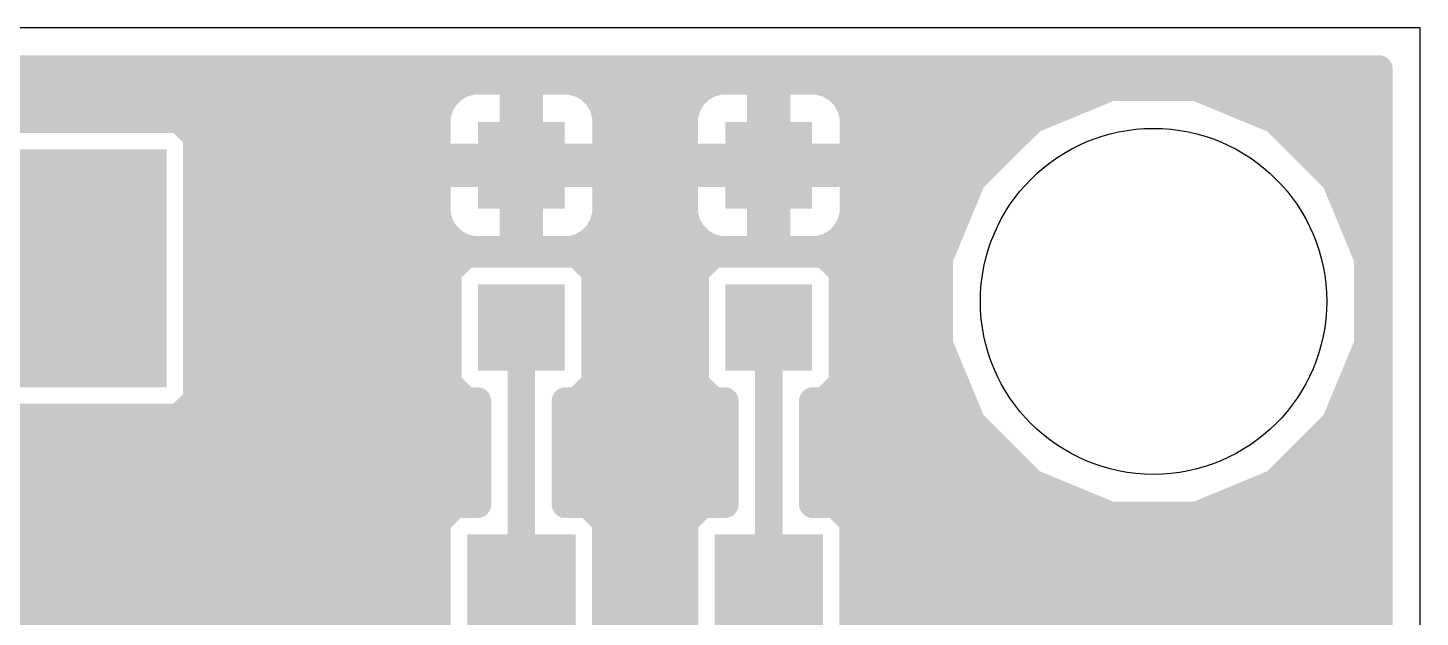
# Model space of a CAD drawing. Extents: x 0 to 38, y 0 to 44.4.
# Drawn here: x 25.16 to 38.02, y 38.99 to 44.44 of the extents above; entities that cross this region are included whole.
import ezdxf

# ---------------------------------------------------------------- set-up
doc = ezdxf.new("R2010")
doc.units = 0
doc.layers.add('1', color=22, linetype='CONTINUOUS')
doc.layers.add('20', color=7, linetype='CONTINUOUS')

# ---------------------------------------------------------------- blocks, each defined once
blk = doc.blocks.new('RECT')
blk.add_solid([(-0.5, -0.5), (0.5, -0.5), (-0.5, 0.5), (0.5, 0.5)])

msp = doc.modelspace()

# ---------------------------------------------------------------- linework, layer by layer
at = {"layer": '1', "const_width": 0.254}
for points in [[(0.381, 44.059), (37.643, 44.059)], [(37.643, 44.059), (37.643, 0.381)], [(0.381, 43.942), (29.2417, 43.942)], [(29.1709, 43.923), (29.0841, 43.8729)], [(29.2678, 43.949), (29.1709, 43.923)], [(29.645, 43.949), (29.2678, 43.949)], [(29.645, 43.241), (29.645, 43.949)], [(29.645, 43.942), (29.791, 43.942)], [(29.791, 43.949), (29.791, 43.241)], [(30.1682, 43.949), (29.791, 43.949)], [(30.2651, 43.923), (30.1682, 43.949)], [(30.1943, 43.942), (31.5277, 43.942)], [(30.3519, 43.8729), (30.2651, 43.923)], [(31.4569, 43.923), (31.3701, 43.8729)], [(31.5538, 43.949), (31.4569, 43.923)], [(31.931, 43.949), (31.5538, 43.949)], [(31.931, 43.241), (31.931, 43.949)], [(31.931, 43.942), (32.077, 43.942)], [(32.077, 43.949), (32.077, 43.241)], [(32.4542, 43.949), (32.077, 43.949)], [(32.5511, 43.923), (32.4542, 43.949)], [(32.4803, 43.942), (37.643, 43.942)], [(32.6379, 43.8729), (32.5511, 43.923)], [(35.166, 43.891), (34.4379, 43.5894)], [(35.954, 43.891), (35.166, 43.891)], [(36.6821, 43.5894), (35.954, 43.891)], [(29.0131, 43.8019), (28.963, 43.7151)], [(29.0841, 43.8729), (29.0131, 43.8019)], [(30.4229, 43.8019), (30.3519, 43.8729)], [(30.473, 43.7151), (30.4229, 43.8019)], [(31.2991, 43.8019), (31.249, 43.7151)], [(31.3701, 43.8729), (31.2991, 43.8019)], [(32.7089, 43.8019), (32.6379, 43.8729)], [(32.759, 43.7151), (32.7089, 43.8019)], [(3.4241, 43.688), (28.9557, 43.688)], [(28.963, 43.7151), (28.937, 43.6182)], [(29.645, 43.688), (29.791, 43.688)], [(30.499, 43.6182), (30.473, 43.7151)], [(30.4803, 43.688), (31.2417, 43.688)], [(31.249, 43.7151), (31.223, 43.6182)], [(31.931, 43.688), (32.077, 43.688)], [(32.785, 43.6182), (32.759, 43.7151)], [(32.7663, 43.688), (34.6759, 43.688)], [(36.4441, 43.688), (37.643, 43.688)], [(26.5537, 43.5944), (22.7223, 43.5944)], [(26.7174, 43.4307), (26.5537, 43.5944)], [(28.937, 43.6182), (28.937, 43.241)], [(30.499, 43.241), (30.499, 43.6182)], [(31.223, 43.6182), (31.223, 43.241)], [(32.785, 43.241), (32.785, 43.6182)], [(34.4379, 43.5894), (33.8806, 43.0321)], [(37.2394, 43.0321), (36.6821, 43.5894)], [(26.7141, 43.434), (28.937, 43.434)], [(26.7174, 40.9993), (26.7174, 43.4307)], [(29.645, 43.434), (29.791, 43.434)], [(30.499, 43.434), (31.223, 43.434)], [(31.931, 43.434), (32.077, 43.434)], [(32.785, 43.434), (34.2824, 43.434)], [(36.8376, 43.434), (37.643, 43.434)], [(28.937, 43.241), (29.645, 43.241)], [(29.791, 43.241), (29.645, 43.241)], [(29.645, 43.241), (29.645, 43.095)], [(29.791, 43.095), (29.791, 43.241)], [(29.791, 43.241), (30.499, 43.241)], [(31.223, 43.241), (31.931, 43.241)], [(32.077, 43.241), (31.931, 43.241)], [(31.931, 43.241), (31.931, 43.095)], [(32.077, 43.095), (32.077, 43.241)], [(32.077, 43.241), (32.785, 43.241)], [(26.7174, 43.18), (29.645, 43.18)], [(29.791, 43.18), (31.931, 43.18)], [(32.077, 43.18), (34.0284, 43.18)], [(37.0916, 43.18), (37.643, 43.18)], [(29.645, 43.095), (28.937, 43.095)], [(28.937, 43.095), (28.937, 42.7178)], [(29.645, 42.387), (29.645, 43.095)], [(29.645, 43.095), (29.791, 43.095)], [(29.791, 43.095), (29.791, 42.387)], [(30.499, 43.095), (29.791, 43.095)], [(30.499, 42.7178), (30.499, 43.095)], [(31.931, 43.095), (31.223, 43.095)], [(31.223, 43.095), (31.223, 42.7178)], [(31.931, 42.387), (31.931, 43.095)], [(31.931, 43.095), (32.077, 43.095)], [(32.077, 43.095), (32.077, 42.387)], [(32.785, 43.095), (32.077, 43.095)], [(32.785, 42.7178), (32.785, 43.095)], [(33.8806, 43.0321), (33.579, 42.304)], [(37.541, 42.304), (37.2394, 43.0321)], [(26.7174, 42.926), (28.937, 42.926)], [(29.645, 42.926), (29.791, 42.926)], [(30.499, 42.926), (31.223, 42.926)], [(31.931, 42.926), (32.077, 42.926)], [(32.785, 42.926), (33.8366, 42.926)], [(37.2834, 42.926), (37.643, 42.926)], [(26.7174, 42.672), (28.9493, 42.672)], [(28.937, 42.7178), (28.963, 42.6209)], [(28.963, 42.6209), (29.0131, 42.5341)], [(29.645, 42.672), (29.791, 42.672)], [(30.4229, 42.5341), (30.473, 42.6209)], [(30.473, 42.6209), (30.499, 42.7178)], [(30.4867, 42.672), (31.2353, 42.672)], [(31.223, 42.7178), (31.249, 42.6209)], [(31.249, 42.6209), (31.2991, 42.5341)], [(31.931, 42.672), (32.077, 42.672)], [(32.7089, 42.5341), (32.759, 42.6209)], [(32.759, 42.6209), (32.785, 42.7178)], [(32.7727, 42.672), (33.7314, 42.672)], [(37.3886, 42.672), (37.643, 42.672)], [(29.0131, 42.5341), (29.0841, 42.4631)], [(30.3519, 42.4631), (30.4229, 42.5341)], [(31.2991, 42.5341), (31.3701, 42.4631)], [(32.6379, 42.4631), (32.7089, 42.5341)], [(26.7174, 42.418), (29.1622, 42.418)], [(29.2023, 42.3474), (29.0386, 42.1837)], [(29.0841, 42.4631), (29.1709, 42.413)], [(29.1709, 42.413), (29.2678, 42.387)], [(30.2337, 42.3474), (29.2023, 42.3474)], [(29.2678, 42.387), (29.645, 42.387)], [(29.645, 42.418), (29.791, 42.418)], [(29.791, 42.387), (30.1682, 42.387)], [(30.1682, 42.387), (30.2651, 42.413)], [(30.3974, 42.1837), (30.2337, 42.3474)], [(30.2651, 42.413), (30.3519, 42.4631)], [(30.2738, 42.418), (31.4482, 42.418)], [(31.4883, 42.3474), (31.3246, 42.1837)], [(31.3701, 42.4631), (31.4569, 42.413)], [(31.4569, 42.413), (31.5538, 42.387)], [(32.5197, 42.3474), (31.4883, 42.3474)], [(31.5538, 42.387), (31.931, 42.387)], [(31.931, 42.418), (32.077, 42.418)], [(32.077, 42.387), (32.4542, 42.387)], [(32.4542, 42.387), (32.5511, 42.413)], [(32.6834, 42.1837), (32.5197, 42.3474)], [(32.5511, 42.413), (32.6379, 42.4631)], [(32.5598, 42.418), (33.6262, 42.418)], [(37.4938, 42.418), (37.643, 42.418)], [(33.579, 42.304), (33.579, 41.516)], [(37.541, 41.516), (37.541, 42.304)], [(26.7174, 42.164), (29.0386, 42.164)], [(29.0386, 42.1837), (29.0386, 41.1523)], [(30.3974, 41.1523), (30.3974, 42.1837)], [(30.3974, 42.164), (31.3246, 42.164)], [(31.3246, 42.1837), (31.3246, 41.1523)], [(32.6834, 41.1523), (32.6834, 42.1837)], [(32.6834, 42.164), (33.579, 42.164)], [(37.541, 42.164), (37.643, 42.164)], [(26.7174, 41.91), (29.0386, 41.91)], [(30.3974, 41.91), (31.3246, 41.91)], [(32.6834, 41.91), (33.579, 41.91)], [(37.541, 41.91), (37.643, 41.91)], [(26.7174, 41.656), (29.0386, 41.656)], [(29.718, 39.204), (29.718, 41.668)], [(30.3974, 41.656), (31.3246, 41.656)], [(32.004, 41.668), (32.004, 39.204)], [(32.6834, 41.656), (33.579, 41.656)], [(37.541, 41.656), (37.643, 41.656)], [(33.579, 41.516), (33.8806, 40.7879)], [(37.2394, 40.7879), (37.541, 41.516)], [(26.7174, 41.402), (29.0386, 41.402)], [(30.3974, 41.402), (31.3246, 41.402)], [(32.6834, 41.402), (33.6262, 41.402)], [(37.4938, 41.402), (37.643, 41.402)], [(26.7174, 41.148), (29.0429, 41.148)], [(29.0386, 41.1523), (29.2023, 40.9886)], [(30.2337, 40.9886), (30.3974, 41.1523)], [(30.3931, 41.148), (31.3289, 41.148)], [(31.3246, 41.1523), (31.4883, 40.9886)], [(32.5197, 40.9886), (32.6834, 41.1523)], [(32.6791, 41.148), (33.7314, 41.148)], [(37.3886, 41.148), (37.643, 41.148)], [(26.5537, 40.8356), (26.7174, 40.9993)], [(29.2023, 40.9886), (29.3116, 40.9886)], [(29.3116, 40.9886), (29.3116, 40.0334)], [(30.1244, 40.0334), (30.1244, 40.9886)], [(30.1244, 40.9886), (30.2337, 40.9886)], [(31.4883, 40.9886), (31.5976, 40.9886)], [(31.5976, 40.9886), (31.5976, 40.0334)], [(32.4104, 40.0334), (32.4104, 40.9886)], [(32.4104, 40.9886), (32.5197, 40.9886)], [(22.7223, 40.8356), (26.5537, 40.8356)], [(26.6121, 40.894), (29.3116, 40.894)], [(30.1244, 40.894), (31.5976, 40.894)], [(32.4104, 40.894), (33.8366, 40.894)], [(37.2834, 40.894), (37.643, 40.894)], [(33.8806, 40.7879), (34.4379, 40.2306)], [(36.6821, 40.2306), (37.2394, 40.7879)], [(12.8942, 40.64), (29.3116, 40.64)], [(30.1244, 40.64), (31.5976, 40.64)], [(32.4104, 40.64), (34.0284, 40.64)], [(37.0916, 40.64), (37.643, 40.64)], [(12.8942, 40.386), (29.3116, 40.386)], [(30.1244, 40.386), (31.5976, 40.386)], [(32.4104, 40.386), (34.2824, 40.386)], [(36.8376, 40.386), (37.643, 40.386)], [(34.4379, 40.2306), (35.166, 39.929)], [(35.954, 39.929), (36.6821, 40.2306)], [(12.8942, 40.132), (29.3116, 40.132)], [(29.1023, 40.0334), (28.9386, 39.8697)], [(29.3116, 40.0334), (29.1023, 40.0334)], [(30.1244, 40.132), (31.5976, 40.132)], [(30.3337, 40.0334), (30.1244, 40.0334)], [(30.4974, 39.8697), (30.3337, 40.0334)], [(31.3883, 40.0334), (31.2246, 39.8697)], [(31.5976, 40.0334), (31.3883, 40.0334)], [(32.4104, 40.132), (34.6759, 40.132)], [(32.6197, 40.0334), (32.4104, 40.0334)], [(32.7834, 39.8697), (32.6197, 40.0334)], [(36.4441, 40.132), (37.643, 40.132)], [(35.166, 39.929), (35.954, 39.929)], [(12.8942, 39.878), (28.9469, 39.878)], [(28.9386, 39.8697), (28.9386, 38.5383)], [(30.4891, 39.878), (31.2329, 39.878)], [(30.4974, 38.5383), (30.4974, 39.8697)], [(31.2246, 39.8697), (31.2246, 38.5383)], [(32.7751, 39.878), (37.643, 39.878)], [(32.7834, 38.5383), (32.7834, 39.8697)], [(12.9631, 39.624), (28.9386, 39.624)], [(30.4974, 39.624), (31.2246, 39.624)], [(32.7834, 39.624), (37.643, 39.624)], [(14.5422, 39.37), (28.9386, 39.37)], [(30.4974, 39.37), (31.2246, 39.37)], [(32.7834, 39.37), (37.643, 39.37)], [(14.7962, 39.116), (28.9386, 39.116)], [(30.4974, 39.116), (31.2246, 39.116)], [(32.7834, 39.116), (37.643, 39.116)], [(15.0502, 38.862), (28.9386, 38.862)], [(30.4974, 38.862), (31.2246, 38.862)], [(32.7834, 38.862), (37.643, 38.862)]]:
    msp.add_lwpolyline(points, dxfattribs=at)
at = {"layer": '1', "const_width": 0.127}
for points in [[(37.7065, 44.059, 1), (37.5795, 44.059)], [(37.643, 43.9955, 1), (37.643, 44.1225)], [(29.1545, 43.9844, 1), (29.1874, 43.8617)], [(29.2027, 43.868, 1), (29.1392, 43.978)], [(29.2678, 44.0125, 1), (29.2678, 43.8855)], [(29.2417, 43.8785, 1), (29.2417, 44.0055)], [(29.2843, 43.8877, 1), (29.2514, 44.0103)], [(29.7085, 43.949, 1), (29.5815, 43.949)], [(29.645, 44.0055, 1), (29.645, 43.8785)], [(29.645, 43.8855, 1), (29.645, 44.0125)], [(29.8545, 43.949, 1), (29.7275, 43.949)], [(29.791, 44.0125, 1), (29.791, 43.8855)], [(29.791, 43.8785, 1), (29.791, 44.0055)], [(30.1846, 44.0103, 1), (30.1517, 43.8877)], [(30.1943, 44.0055, 1), (30.1943, 43.8785)], [(30.1682, 43.8855, 1), (30.1682, 44.0125)], [(30.2968, 43.978, 1), (30.2333, 43.868)], [(30.2486, 43.8617, 1), (30.2815, 43.9844)], [(31.4405, 43.9844, 1), (31.4734, 43.8617)], [(31.4887, 43.868, 1), (31.4252, 43.978)], [(31.5538, 44.0125, 1), (31.5538, 43.8855)], [(31.5277, 43.8785, 1), (31.5277, 44.0055)], [(31.5703, 43.8877, 1), (31.5374, 44.0103)], [(31.9945, 43.949, 1), (31.8675, 43.949)], [(31.931, 44.0055, 1), (31.931, 43.8785)], [(31.931, 43.8855, 1), (31.931, 44.0125)], [(32.1405, 43.949, 1), (32.0135, 43.949)], [(32.077, 44.0125, 1), (32.077, 43.8855)], [(32.077, 43.8785, 1), (32.077, 44.0055)], [(32.4706, 44.0103, 1), (32.4377, 43.8877)], [(32.4803, 44.0055, 1), (32.4803, 43.8785)], [(32.4542, 43.8855, 1), (32.4542, 44.0125)], [(32.5828, 43.978, 1), (32.5193, 43.868)], [(32.5346, 43.8617, 1), (32.5675, 43.9844)], [(35.166, 43.9545, 1), (35.166, 43.8275)], [(35.1903, 43.8323, 1), (35.1417, 43.9497)], [(35.9783, 43.9497, 1), (35.9297, 43.8323)], [(35.954, 43.8275, 1), (35.954, 43.9545)], [(37.643, 43.8785, 1), (37.643, 44.0055)], [(28.9682, 43.8468, 1), (29.058, 43.757)], [(29.0681, 43.7702, 1), (28.9581, 43.8337)], [(29.0523, 43.9279, 1), (29.1158, 43.8179)], [(29.129, 43.828, 1), (29.0392, 43.9178)], [(30.3968, 43.9178, 1), (30.307, 43.828)], [(30.3202, 43.8179, 1), (30.3837, 43.9279)], [(30.4779, 43.8337, 1), (30.3679, 43.7702)], [(30.378, 43.757, 1), (30.4678, 43.8468)], [(31.2542, 43.8468, 1), (31.344, 43.757)], [(31.3541, 43.7702, 1), (31.2441, 43.8337)], [(31.3383, 43.9279, 1), (31.4018, 43.8179)], [(31.415, 43.828, 1), (31.3252, 43.9178)], [(32.6828, 43.9178, 1), (32.593, 43.828)], [(32.6062, 43.8179, 1), (32.6697, 43.9279)], [(32.7639, 43.8337, 1), (32.6539, 43.7702)], [(32.664, 43.757, 1), (32.7538, 43.8468)], [(28.908, 43.7468, 1), (29.018, 43.6833)], [(29.0243, 43.6986, 1), (28.9016, 43.7315)], [(28.9557, 43.6245, 1), (28.9557, 43.7515)], [(29.645, 43.7515, 1), (29.645, 43.6245)], [(29.791, 43.6245, 1), (29.791, 43.7515)], [(30.5344, 43.7315, 1), (30.4117, 43.6986)], [(30.4803, 43.7515, 1), (30.4803, 43.6245)], [(30.418, 43.6833, 1), (30.528, 43.7468)], [(31.194, 43.7468, 1), (31.304, 43.6833)], [(31.3103, 43.6986, 1), (31.1876, 43.7315)], [(31.2417, 43.6245, 1), (31.2417, 43.7515)], [(31.931, 43.7515, 1), (31.931, 43.6245)], [(32.077, 43.6245, 1), (32.077, 43.7515)], [(32.8204, 43.7315, 1), (32.6977, 43.6986)], [(32.7663, 43.7515, 1), (32.7663, 43.6245)], [(32.704, 43.6833, 1), (32.814, 43.7468)], [(34.6759, 43.6245, 1), (34.6759, 43.7515)], [(36.4441, 43.7515, 1), (36.4441, 43.6245)], [(37.643, 43.6245, 1), (37.643, 43.7515)], [(26.5986, 43.6393, 1), (26.5088, 43.5495)], [(26.5537, 43.5309, 1), (26.5537, 43.6579)], [(29.0005, 43.6182, 1), (28.8735, 43.6182)], [(28.8757, 43.6346, 1), (28.9983, 43.6017)], [(30.5625, 43.6182, 1), (30.4355, 43.6182)], [(30.4377, 43.6017, 1), (30.5603, 43.6346)], [(31.2865, 43.6182, 1), (31.1595, 43.6182)], [(31.1617, 43.6346, 1), (31.2843, 43.6017)], [(32.8485, 43.6182, 1), (32.7215, 43.6182)], [(32.7237, 43.6017, 1), (32.8463, 43.6346)], [(34.4136, 43.6481, 1), (34.4622, 43.5307)], [(34.4828, 43.5445, 1), (34.393, 43.6343)], [(36.727, 43.6343, 1), (36.6372, 43.5445)], [(36.6578, 43.5307, 1), (36.7064, 43.6481)], [(26.7141, 43.4975, 1), (26.7141, 43.3705)], [(26.7809, 43.4307, 1), (26.6539, 43.4307)], [(26.6725, 43.3858, 1), (26.7623, 43.4756)], [(28.937, 43.3705, 1), (28.937, 43.4975)], [(29.645, 43.4975, 1), (29.645, 43.3705)], [(29.791, 43.3705, 1), (29.791, 43.4975)], [(30.499, 43.4975, 1), (30.499, 43.3705)], [(31.223, 43.3705, 1), (31.223, 43.4975)], [(31.931, 43.4975, 1), (31.931, 43.3705)], [(32.077, 43.3705, 1), (32.077, 43.4975)], [(32.785, 43.4975, 1), (32.785, 43.3705)], [(34.2824, 43.3705, 1), (34.2824, 43.4975)], [(36.8376, 43.4975, 1), (36.8376, 43.3705)], [(37.643, 43.3705, 1), (37.643, 43.4975)], [(28.937, 43.3045, 1), (28.937, 43.1775)], [(29.645, 43.3045, 1), (29.645, 43.1775)], [(29.7085, 43.241, 1), (29.5815, 43.241)], [(29.645, 43.1775, 1), (29.645, 43.3045)], [(29.8545, 43.241, 1), (29.7275, 43.241)], [(29.791, 43.3045, 1), (29.791, 43.1775)], [(29.791, 43.1775, 1), (29.791, 43.3045)], [(30.499, 43.1775, 1), (30.499, 43.3045)], [(31.223, 43.3045, 1), (31.223, 43.1775)], [(31.931, 43.3045, 1), (31.931, 43.1775)], [(31.9945, 43.241, 1), (31.8675, 43.241)], [(31.931, 43.1775, 1), (31.931, 43.3045)], [(32.1405, 43.241, 1), (32.0135, 43.241)], [(32.077, 43.3045, 1), (32.077, 43.1775)], [(32.077, 43.1775, 1), (32.077, 43.3045)], [(32.785, 43.1775, 1), (32.785, 43.3045)], [(26.7174, 43.2435, 1), (26.7174, 43.1165)], [(28.8735, 43.241, 1), (29.0005, 43.241)], [(29.5815, 43.241, 1), (29.7085, 43.241)], [(29.645, 43.1165, 1), (29.645, 43.2435)], [(29.791, 43.2435, 1), (29.791, 43.1165)], [(29.7275, 43.241, 1), (29.8545, 43.241)], [(30.4355, 43.241, 1), (30.5625, 43.241)], [(31.1595, 43.241, 1), (31.2865, 43.241)], [(31.8675, 43.241, 1), (31.9945, 43.241)], [(31.931, 43.1165, 1), (31.931, 43.2435)], [(32.077, 43.2435, 1), (32.077, 43.1165)], [(32.0135, 43.241, 1), (32.1405, 43.241)], [(32.7215, 43.241, 1), (32.8485, 43.241)], [(34.0284, 43.1165, 1), (34.0284, 43.2435)], [(37.0916, 43.2435, 1), (37.0916, 43.1165)], [(37.643, 43.1165, 1), (37.643, 43.2435)], [(28.937, 43.1585, 1), (28.937, 43.0315)], [(29.0005, 43.095, 1), (28.8735, 43.095)], [(29.7085, 43.095, 1), (29.5815, 43.095)], [(29.645, 43.1585, 1), (29.645, 43.0315)], [(29.5815, 43.095, 1), (29.7085, 43.095)], [(29.645, 43.0315, 1), (29.645, 43.1585)], [(29.8545, 43.095, 1), (29.7275, 43.095)], [(29.791, 43.1585, 1), (29.791, 43.0315)], [(29.7275, 43.095, 1), (29.8545, 43.095)], [(29.791, 43.0315, 1), (29.791, 43.1585)], [(30.5625, 43.095, 1), (30.4355, 43.095)], [(30.499, 43.0315, 1), (30.499, 43.1585)], [(31.223, 43.1585, 1), (31.223, 43.0315)], [(31.2865, 43.095, 1), (31.1595, 43.095)], [(31.9945, 43.095, 1), (31.8675, 43.095)], [(31.931, 43.1585, 1), (31.931, 43.0315)], [(31.8675, 43.095, 1), (31.9945, 43.095)], [(31.931, 43.0315, 1), (31.931, 43.1585)], [(32.1405, 43.095, 1), (32.0135, 43.095)], [(32.077, 43.1585, 1), (32.077, 43.0315)], [(32.0135, 43.095, 1), (32.1405, 43.095)], [(32.077, 43.0315, 1), (32.077, 43.1585)], [(32.8485, 43.095, 1), (32.7215, 43.095)], [(32.785, 43.0315, 1), (32.785, 43.1585)], [(33.8357, 43.077, 1), (33.9255, 42.9872)], [(33.9393, 43.0078, 1), (33.8219, 43.0564)], [(37.2981, 43.0564, 1), (37.1807, 43.0078)], [(37.1945, 42.9872, 1), (37.2843, 43.077)], [(26.7174, 42.9895, 1), (26.7174, 42.8625)], [(28.937, 42.8625, 1), (28.937, 42.9895)], [(29.645, 42.9895, 1), (29.645, 42.8625)], [(29.791, 42.8625, 1), (29.791, 42.9895)], [(30.499, 42.9895, 1), (30.499, 42.8625)], [(31.223, 42.8625, 1), (31.223, 42.9895)], [(31.931, 42.9895, 1), (31.931, 42.8625)], [(32.077, 42.8625, 1), (32.077, 42.9895)], [(32.785, 42.9895, 1), (32.785, 42.8625)], [(33.8366, 42.8625, 1), (33.8366, 42.9895)], [(37.2834, 42.9895, 1), (37.2834, 42.8625)], [(37.643, 42.8625, 1), (37.643, 42.9895)], [(26.7174, 42.7355, 1), (26.7174, 42.6085)], [(28.9983, 42.7343, 1), (28.8757, 42.7014)], [(28.8735, 42.7178, 1), (29.0005, 42.7178)], [(29.018, 42.6527, 1), (28.908, 42.5892)], [(28.9493, 42.6085, 1), (28.9493, 42.7355)], [(29.645, 42.7355, 1), (29.645, 42.6085)], [(29.791, 42.6085, 1), (29.791, 42.7355)], [(30.528, 42.5892, 1), (30.418, 42.6527)], [(30.4867, 42.7355, 1), (30.4867, 42.6085)], [(30.4355, 42.7178, 1), (30.5625, 42.7178)], [(30.5603, 42.7014, 1), (30.4377, 42.7343)], [(31.2843, 42.7343, 1), (31.1617, 42.7014)], [(31.1595, 42.7178, 1), (31.2865, 42.7178)], [(31.304, 42.6527, 1), (31.194, 42.5892)], [(31.2353, 42.6085, 1), (31.2353, 42.7355)], [(31.931, 42.7355, 1), (31.931, 42.6085)], [(32.077, 42.6085, 1), (32.077, 42.7355)], [(32.814, 42.5892, 1), (32.704, 42.6527)], [(32.7727, 42.7355, 1), (32.7727, 42.6085)], [(32.7215, 42.7178, 1), (32.8485, 42.7178)], [(32.8463, 42.7014, 1), (32.7237, 42.7343)], [(33.7314, 42.6085, 1), (33.7314, 42.7355)], [(37.3886, 42.7355, 1), (37.3886, 42.6085)], [(37.643, 42.6085, 1), (37.643, 42.7355)], [(28.9016, 42.6045, 1), (29.0243, 42.6374)], [(29.058, 42.579, 1), (28.9682, 42.4892)], [(28.9581, 42.5023, 1), (29.0681, 42.5658)], [(30.3679, 42.5658, 1), (30.4779, 42.5023)], [(30.4678, 42.4892, 1), (30.378, 42.579)], [(30.4117, 42.6374, 1), (30.5344, 42.6045)], [(31.1876, 42.6045, 1), (31.3103, 42.6374)], [(31.344, 42.579, 1), (31.2542, 42.4892)], [(31.2441, 42.5023, 1), (31.3541, 42.5658)], [(32.6539, 42.5658, 1), (32.7639, 42.5023)], [(32.7538, 42.4892, 1), (32.664, 42.579)], [(32.6977, 42.6374, 1), (32.8204, 42.6045)], [(26.7174, 42.4815, 1), (26.7174, 42.3545)], [(29.1158, 42.5181, 1), (29.0523, 42.4081)], [(29.0392, 42.4182, 1), (29.129, 42.508)], [(29.1874, 42.4743, 1), (29.1545, 42.3516)], [(29.2023, 42.4109, 1), (29.2023, 42.2839)], [(29.1392, 42.358, 1), (29.2027, 42.468)], [(29.2472, 42.3025, 1), (29.1574, 42.3923)], [(29.1622, 42.3545, 1), (29.1622, 42.4815)], [(29.2678, 42.4505, 1), (29.2678, 42.3235)], [(29.2514, 42.3257, 1), (29.2843, 42.4483)], [(29.645, 42.4815, 1), (29.645, 42.3545)], [(29.645, 42.3235, 1), (29.645, 42.4505)], [(29.791, 42.4505, 1), (29.791, 42.3235)], [(29.791, 42.3545, 1), (29.791, 42.4815)], [(30.1517, 42.4483, 1), (30.1846, 42.3257)], [(30.1682, 42.3235, 1), (30.1682, 42.4505)], [(30.2786, 42.3923, 1), (30.1888, 42.3025)], [(30.2333, 42.468, 1), (30.2968, 42.358)], [(30.2738, 42.4815, 1), (30.2738, 42.3545)], [(30.2337, 42.2839, 1), (30.2337, 42.4109)], [(30.2815, 42.3516, 1), (30.2486, 42.4743)], [(30.307, 42.508, 1), (30.3968, 42.4182)], [(30.3837, 42.4081, 1), (30.3202, 42.5181)], [(31.4018, 42.5181, 1), (31.3383, 42.4081)], [(31.3252, 42.4182, 1), (31.415, 42.508)], [(31.4734, 42.4743, 1), (31.4405, 42.3516)], [(31.4883, 42.4109, 1), (31.4883, 42.2839)], [(31.4252, 42.358, 1), (31.4887, 42.468)], [(31.5332, 42.3025, 1), (31.4434, 42.3923)], [(31.4482, 42.3545, 1), (31.4482, 42.4815)], [(31.5538, 42.4505, 1), (31.5538, 42.3235)], [(31.5374, 42.3257, 1), (31.5703, 42.4483)], [(31.931, 42.4815, 1), (31.931, 42.3545)], [(31.931, 42.3235, 1), (31.931, 42.4505)], [(32.077, 42.4505, 1), (32.077, 42.3235)], [(32.077, 42.3545, 1), (32.077, 42.4815)], [(32.4377, 42.4483, 1), (32.4706, 42.3257)], [(32.4542, 42.3235, 1), (32.4542, 42.4505)], [(32.5646, 42.3923, 1), (32.4748, 42.3025)], [(32.5193, 42.468, 1), (32.5828, 42.358)], [(32.5598, 42.4815, 1), (32.5598, 42.3545)], [(32.5197, 42.2839, 1), (32.5197, 42.4109)], [(32.5675, 42.3516, 1), (32.5346, 42.4743)], [(32.593, 42.508, 1), (32.6828, 42.4182)], [(32.6697, 42.4081, 1), (32.6062, 42.5181)], [(33.6262, 42.3545, 1), (33.6262, 42.4815)], [(37.4938, 42.4815, 1), (37.4938, 42.3545)], [(37.643, 42.3545, 1), (37.643, 42.4815)], [(29.5815, 42.387, 1), (29.7085, 42.387)], [(29.7275, 42.387, 1), (29.8545, 42.387)], [(31.8675, 42.387, 1), (31.9945, 42.387)], [(32.0135, 42.387, 1), (32.1405, 42.387)], [(33.6425, 42.304, 1), (33.5155, 42.304)], [(33.5203, 42.3283, 1), (33.6377, 42.2797)], [(37.6045, 42.304, 1), (37.4775, 42.304)], [(37.4823, 42.2797, 1), (37.5997, 42.3283)], [(26.7174, 42.2275, 1), (26.7174, 42.1005)], [(29.1021, 42.1837, 1), (28.9751, 42.1837)], [(28.9937, 42.2286, 1), (29.0835, 42.1388)], [(29.0386, 42.1005, 1), (29.0386, 42.2275)], [(30.4609, 42.1837, 1), (30.3339, 42.1837)], [(30.3974, 42.2275, 1), (30.3974, 42.1005)], [(30.3525, 42.1388, 1), (30.4423, 42.2286)], [(31.3881, 42.1837, 1), (31.2611, 42.1837)], [(31.2797, 42.2286, 1), (31.3695, 42.1388)], [(31.3246, 42.1005, 1), (31.3246, 42.2275)], [(32.7469, 42.1837, 1), (32.6199, 42.1837)], [(32.6834, 42.2275, 1), (32.6834, 42.1005)], [(32.6385, 42.1388, 1), (32.7283, 42.2286)], [(33.579, 42.1005, 1), (33.579, 42.2275)], [(37.541, 42.2275, 1), (37.541, 42.1005)], [(37.643, 42.1005, 1), (37.643, 42.2275)], [(26.7174, 41.9735, 1), (26.7174, 41.8465)], [(29.0386, 41.8465, 1), (29.0386, 41.9735)], [(30.3974, 41.9735, 1), (30.3974, 41.8465)], [(31.3246, 41.8465, 1), (31.3246, 41.9735)], [(32.6834, 41.9735, 1), (32.6834, 41.8465)], [(33.579, 41.8465, 1), (33.579, 41.9735)], [(37.541, 41.9735, 1), (37.541, 41.8465)], [(37.643, 41.8465, 1), (37.643, 41.9735)], [(26.7174, 41.7195, 1), (26.7174, 41.5925)], [(29.0386, 41.5925, 1), (29.0386, 41.7195)], [(29.7815, 41.668, 1), (29.6545, 41.668)], [(30.3974, 41.7195, 1), (30.3974, 41.5925)], [(31.3246, 41.5925, 1), (31.3246, 41.7195)], [(32.0675, 41.668, 1), (31.9405, 41.668)], [(32.6834, 41.7195, 1), (32.6834, 41.5925)], [(33.579, 41.5925, 1), (33.579, 41.7195)], [(37.541, 41.7195, 1), (37.541, 41.5925)], [(37.643, 41.5925, 1), (37.643, 41.7195)], [(33.6377, 41.5403, 1), (33.5203, 41.4917)], [(33.5155, 41.516, 1), (33.6425, 41.516)], [(37.4775, 41.516, 1), (37.6045, 41.516)], [(37.5997, 41.4917, 1), (37.4823, 41.5403)], [(26.7174, 41.4655, 1), (26.7174, 41.3385)], [(29.0386, 41.3385, 1), (29.0386, 41.4655)], [(30.3974, 41.4655, 1), (30.3974, 41.3385)], [(31.3246, 41.3385, 1), (31.3246, 41.4655)], [(32.6834, 41.4655, 1), (32.6834, 41.3385)], [(33.6262, 41.3385, 1), (33.6262, 41.4655)], [(37.4938, 41.4655, 1), (37.4938, 41.3385)], [(37.643, 41.3385, 1), (37.643, 41.4655)], [(26.7174, 41.2115, 1), (26.7174, 41.0845)], [(29.0835, 41.1972, 1), (28.9937, 41.1074)], [(28.9751, 41.1523, 1), (29.1021, 41.1523)], [(29.0429, 41.0845, 1), (29.0429, 41.2115)], [(30.3931, 41.2115, 1), (30.3931, 41.0845)], [(30.3339, 41.1523, 1), (30.4609, 41.1523)], [(30.4423, 41.1074, 1), (30.3525, 41.1972)], [(31.3695, 41.1972, 1), (31.2797, 41.1074)], [(31.2611, 41.1523, 1), (31.3881, 41.1523)], [(31.3289, 41.0845, 1), (31.3289, 41.2115)], [(32.6791, 41.2115, 1), (32.6791, 41.0845)], [(32.6199, 41.1523, 1), (32.7469, 41.1523)], [(32.7283, 41.1074, 1), (32.6385, 41.1972)], [(33.7314, 41.0845, 1), (33.7314, 41.2115)], [(37.3886, 41.2115, 1), (37.3886, 41.0845)], [(37.643, 41.0845, 1), (37.643, 41.2115)], [(26.6539, 40.9993, 1), (26.7809, 40.9993)], [(26.7623, 40.9544, 1), (26.6725, 41.0442)], [(29.2023, 41.0521, 1), (29.2023, 40.9251)], [(29.1574, 40.9437, 1), (29.2472, 41.0335)], [(29.3751, 40.9886, 1), (29.2481, 40.9886)], [(29.3116, 40.9251, 1), (29.3116, 41.0521)], [(30.1879, 40.9886, 1), (30.0609, 40.9886)], [(30.1244, 41.0521, 1), (30.1244, 40.9251)], [(30.1888, 41.0335, 1), (30.2786, 40.9437)], [(30.2337, 40.9251, 1), (30.2337, 41.0521)], [(31.4883, 41.0521, 1), (31.4883, 40.9251)], [(31.4434, 40.9437, 1), (31.5332, 41.0335)], [(31.6611, 40.9886, 1), (31.5341, 40.9886)], [(31.5976, 40.9251, 1), (31.5976, 41.0521)], [(32.4739, 40.9886, 1), (32.3469, 40.9886)], [(32.4104, 41.0521, 1), (32.4104, 40.9251)], [(32.4748, 41.0335, 1), (32.5646, 40.9437)], [(32.5197, 40.9251, 1), (32.5197, 41.0521)], [(26.5088, 40.8805, 1), (26.5986, 40.7907)], [(26.6121, 40.9575, 1), (26.6121, 40.8305)], [(26.5537, 40.7721, 1), (26.5537, 40.8991)], [(29.3116, 40.8305, 1), (29.3116, 40.9575)], [(30.1244, 40.9575, 1), (30.1244, 40.8305)], [(31.5976, 40.8305, 1), (31.5976, 40.9575)], [(32.4104, 40.9575, 1), (32.4104, 40.8305)], [(33.8366, 40.8305, 1), (33.8366, 40.9575)], [(37.2834, 40.9575, 1), (37.2834, 40.8305)], [(37.643, 40.8305, 1), (37.643, 40.9575)], [(33.9255, 40.8328, 1), (33.8357, 40.743)], [(33.8219, 40.7636, 1), (33.9393, 40.8122)], [(37.1807, 40.8122, 1), (37.2981, 40.7636)], [(37.2843, 40.743, 1), (37.1945, 40.8328)], [(29.3116, 40.5765, 1), (29.3116, 40.7035)], [(30.1244, 40.7035, 1), (30.1244, 40.5765)], [(31.5976, 40.5765, 1), (31.5976, 40.7035)], [(32.4104, 40.7035, 1), (32.4104, 40.5765)], [(34.0284, 40.5765, 1), (34.0284, 40.7035)], [(37.0916, 40.7035, 1), (37.0916, 40.5765)], [(37.643, 40.5765, 1), (37.643, 40.7035)], [(29.3116, 40.3225, 1), (29.3116, 40.4495)], [(30.1244, 40.4495, 1), (30.1244, 40.3225)], [(31.5976, 40.3225, 1), (31.5976, 40.4495)], [(32.4104, 40.4495, 1), (32.4104, 40.3225)], [(34.2824, 40.3225, 1), (34.2824, 40.4495)], [(36.8376, 40.4495, 1), (36.8376, 40.3225)], [(37.643, 40.3225, 1), (37.643, 40.4495)], [(34.4622, 40.2893, 1), (34.4136, 40.1719)], [(34.393, 40.1857, 1), (34.4828, 40.2755)], [(36.6372, 40.2755, 1), (36.727, 40.1857)], [(36.7064, 40.1719, 1), (36.6578, 40.2893)], [(29.1023, 40.0969, 1), (29.1023, 39.9699)], [(29.1472, 39.9885, 1), (29.0574, 40.0783)], [(29.3116, 40.0685, 1), (29.3116, 40.1955)], [(29.3116, 39.9699, 1), (29.3116, 40.0969)], [(30.1244, 40.1955, 1), (30.1244, 40.0685)], [(30.1244, 40.0969, 1), (30.1244, 39.9699)], [(30.3786, 40.0783, 1), (30.2888, 39.9885)], [(30.3337, 39.9699, 1), (30.3337, 40.0969)], [(31.3883, 40.0969, 1), (31.3883, 39.9699)], [(31.4332, 39.9885, 1), (31.3434, 40.0783)], [(31.5976, 40.0685, 1), (31.5976, 40.1955)], [(31.5976, 39.9699, 1), (31.5976, 40.0969)], [(32.4104, 40.1955, 1), (32.4104, 40.0685)], [(32.4104, 40.0969, 1), (32.4104, 39.9699)], [(32.6646, 40.0783, 1), (32.5748, 39.9885)], [(32.6197, 39.9699, 1), (32.6197, 40.0969)], [(34.6759, 40.0685, 1), (34.6759, 40.1955)], [(36.4441, 40.1955, 1), (36.4441, 40.0685)], [(37.643, 40.0685, 1), (37.643, 40.1955)], [(29.2481, 40.0334, 1), (29.3751, 40.0334)], [(30.0609, 40.0334, 1), (30.1879, 40.0334)], [(31.5341, 40.0334, 1), (31.6611, 40.0334)], [(32.3469, 40.0334, 1), (32.4739, 40.0334)], [(35.166, 39.9925, 1), (35.166, 39.8655)], [(35.1417, 39.8703, 1), (35.1903, 39.9877)], [(35.9297, 39.9877, 1), (35.9783, 39.8703)], [(35.954, 39.8655, 1), (35.954, 39.9925)], [(29.0021, 39.8697, 1), (28.8751, 39.8697)], [(28.8937, 39.9146, 1), (28.9835, 39.8248)], [(28.9469, 39.8145, 1), (28.9469, 39.9415)], [(30.4891, 39.9415, 1), (30.4891, 39.8145)], [(30.5609, 39.8697, 1), (30.4339, 39.8697)], [(30.4525, 39.8248, 1), (30.5423, 39.9146)], [(31.2881, 39.8697, 1), (31.1611, 39.8697)], [(31.1797, 39.9146, 1), (31.2695, 39.8248)], [(31.2329, 39.8145, 1), (31.2329, 39.9415)], [(32.7751, 39.9415, 1), (32.7751, 39.8145)], [(32.8469, 39.8697, 1), (32.7199, 39.8697)], [(32.7385, 39.8248, 1), (32.8283, 39.9146)], [(37.643, 39.8145, 1), (37.643, 39.9415)], [(28.9386, 39.5605, 1), (28.9386, 39.6875)], [(30.4974, 39.6875, 1), (30.4974, 39.5605)], [(31.2246, 39.5605, 1), (31.2246, 39.6875)], [(32.7834, 39.6875, 1), (32.7834, 39.5605)], [(37.643, 39.5605, 1), (37.643, 39.6875)], [(28.9386, 39.3065, 1), (28.9386, 39.4335)], [(30.4974, 39.4335, 1), (30.4974, 39.3065)], [(31.2246, 39.3065, 1), (31.2246, 39.4335)], [(32.7834, 39.4335, 1), (32.7834, 39.3065)], [(37.643, 39.3065, 1), (37.643, 39.4335)], [(29.6545, 39.204, 1), (29.7815, 39.204)], [(31.9405, 39.204, 1), (32.0675, 39.204)], [(28.9386, 39.0525, 1), (28.9386, 39.1795)], [(30.4974, 39.1795, 1), (30.4974, 39.0525)], [(31.2246, 39.0525, 1), (31.2246, 39.1795)], [(32.7834, 39.1795, 1), (32.7834, 39.0525)], [(37.643, 39.0525, 1), (37.643, 39.1795)]]:
    msp.add_lwpolyline(points, format="xyb", dxfattribs=at)
at = {"layer": '20'}
for p, q in [((38.024, 44.44), (0, 44.44)), ((38.024, 0), (38.024, 44.44))]:
    msp.add_line(p, q, dxfattribs=at)
msp.add_circle((35.56, 41.91), 1.6, dxfattribs=at)

# ---------------------------------------------------------------- block references
at = {"layer": '1'}
for p, xscale, yscale in [((29.718, 43.168), 0.8, 0.8), ((32.004, 43.168), 0.8, 0.8), ((24.638, 42.215), 3.6, 2.2), ((29.718, 41.668), 0.8, 0.8), ((32.004, 41.668), 0.8, 0.8)]:
    msp.add_blockref('RECT', p, dxfattribs=dict(at, xscale=xscale, yscale=yscale))
at = {"layer": '1', "xscale": 1.1, "rotation": 90}
for p in [(29.718, 39.204), (32.004, 39.204)]:
    msp.add_blockref('RECT', p, dxfattribs=at)

doc.saveas('drawing.dxf')
